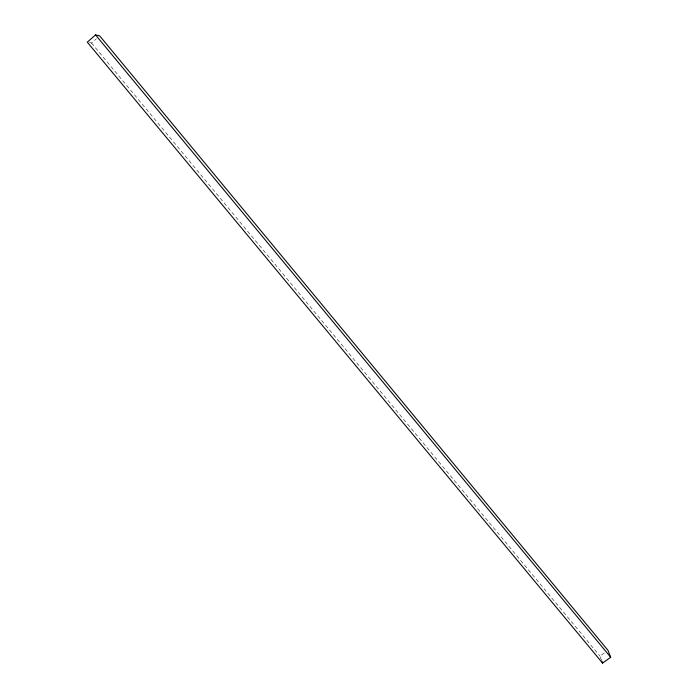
<?xml version="1.0" encoding="UTF-8"?>
<svg xmlns="http://www.w3.org/2000/svg" width="698" height="698" viewBox="0 0 698 698"><rect width="100%" height="100%" fill="white"/><g stroke="black" fill="none" stroke-linecap="round" stroke-linejoin="round"><path stroke-width="0.52" stroke-dasharray="3.49 2.62" d="M89.405 42.613L91.517 43.04L96.403 38.73M601.449 660.099L599.948 656.094L604.765 652.639M91.517 43.04L599.948 656.094"/><path stroke-width="1.05" d="M95.547 34.9L87.294 42.177L602.575 663.1L610.706 657.28L607.975 650.335L99.666 35.86L95.547 34.9L610.706 657.28M601.824 661.102L602.575 663.1"/></g></svg>
